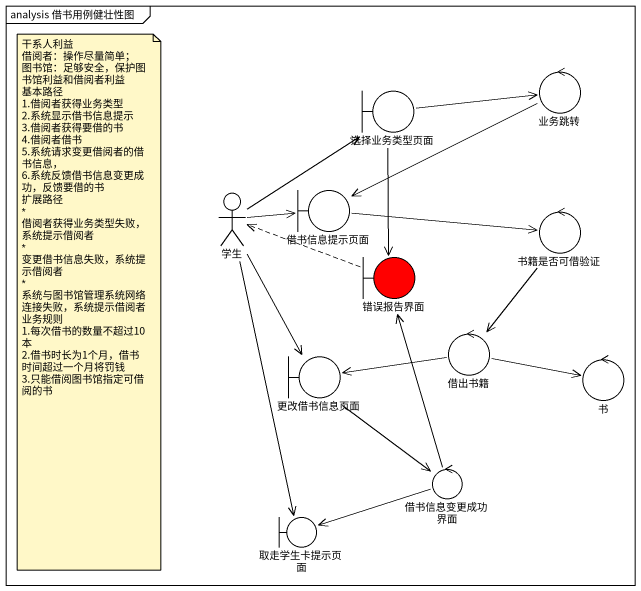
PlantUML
@startuml
mainframe analysis 借书用例健壮性图
boundary 选择业务类型页面
control 业务跳转
actor 学生
boundary 借书信息提示页面
control 书籍是否可借验证
boundary 错误报告界面 #FF0000
boundary 更改借书信息页面
control 借出书籍
control 书
control 借书信息变更成功界面
boundary 取走学生卡提示页面
选择业务类型页面 -right-> 业务跳转
选择业务类型页面 --> 错误报告界面
业务跳转 -left-> 借书信息提示页面
学生 -up-> 选择业务类型页面
学生 -right-> 借书信息提示页面
学生 --> 更改借书信息页面
学生 --> 取走学生卡提示页面
借书信息提示页面 -right-> 书籍是否可借验证
书籍是否可借验证 --> 借出书籍
错误报告界面 .left.> 学生
更改借书信息页面 --> 借书信息变更成功界面
借出书籍 -left-> 更改借书信息页面
借出书籍 -right-> 书
借书信息变更成功界面 -up-> 错误报告界面
借书信息变更成功界面 -left-> 取走学生卡提示页面
note as N1
  干系人利益
  借阅者：操作尽量简单；
  图书馆：足够安全，保护图书馆利益和借阅者利益
  基本路径
  1.借阅者获得业务类型
  2.系统显示借书信息提示
  3.借阅者获得要借的书
  4.借阅者借书
  5.系统请求变更借阅者的借书信息，
  6.系统反馈借书信息变更成功，反馈要借的书
  扩展路径
  * 借阅者获得业务类型失败，系统提示借阅者
  * 变更借书信息失败，系统提示借阅者
  * 系统与图书馆管理系统网络连接失败，系统提示借阅者
  业务规则
  1.每次借书的数量不超过10本
  2.借书时长为1个月，借书时间超过一个月将罚钱
  3.只能借阅图书馆指定可借阅的书
end note
@enduml
